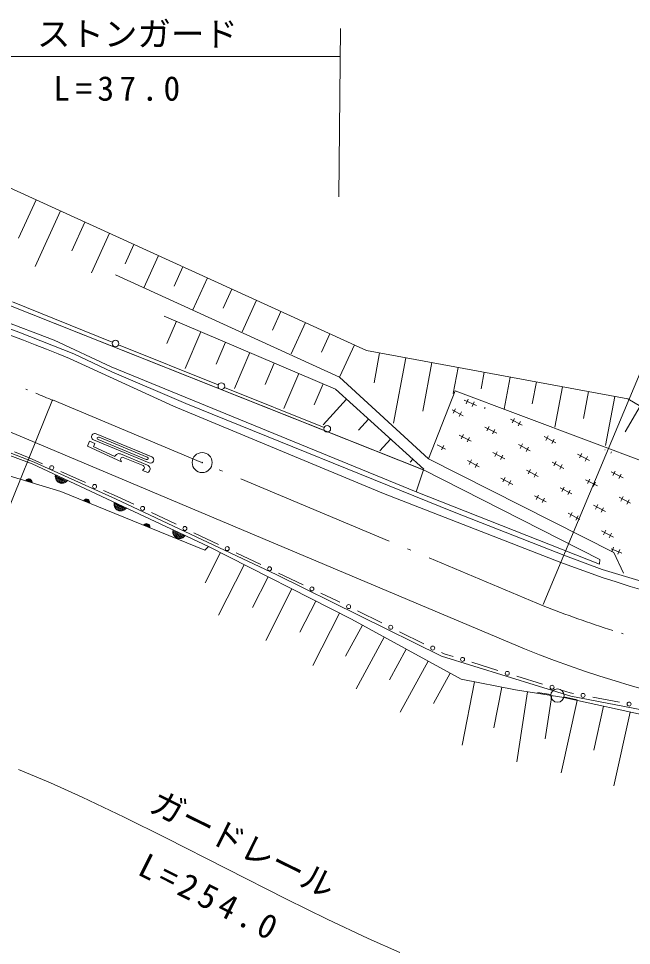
# Model space of a CAD drawing. Units: millimetres, scale not verified. Extents: x -23078 to 616922, y -205489 to 154511.
# Drawn here: x 390740 to 436513, y 34130 to 103309 of the extents above; entities that cross this region are included whole.
import ezdxf
from ezdxf.enums import TextEntityAlignment as Align

# ---------------------------------------------------------------- set-up
doc = ezdxf.new("R2010")
doc.units = ezdxf.units.MM
doc.header["$LTSCALE"] = 1000
doc.linetypes.add('LONG_DASHED_DOTTED', pattern=[15.25, 12, -1.5, 0.25, -1.5])
doc.layers.add('S-BGD', color=7, linetype='Continuous', lineweight=13)
doc.styles.add('ＭＳ ゴシック', font='')
doc.styles.get('ＭＳ ゴシック').set_extended_font_data('MS Gothic')

msp = doc.modelspace()

# ---------------------------------------------------------------- linework, layer by layer
at = {"layer": 'S-BGD'}
for p, q in [((414790, 102554), (414658, 89998)), ((429913, 59569), (447482, 101548)), ((379441, 100485), (414768, 100485)), ((380161, 95194), (416732, 78535)), ((392047, 89780), (390745, 86923)), ((393875, 88947), (391982, 84791)), ((395704, 88114), (394733, 85983)), ((397532, 87281), (396191, 84335)), ((399361, 86448), (398698, 84993)), ((401189, 85615), (400092, 83205)), ((403018, 84782), (402364, 83345)), ((397979, 84189), (414700, 76543)), ((404847, 83949), (403763, 81569)), ((406675, 83116), (406029, 81697)), ((385856, 81667), (390773, 79909)), ((389904, 81961), (421078, 69585)), ((389904, 81961), (420994, 69619)), ((390297, 82158), (397744, 79156)), ((408504, 82283), (407433, 79933)), ((401621, 81102), (414403, 75654)), ((410332, 81450), (409694, 80049)), ((393406, 79293), (389316, 80844)), ((402534, 80713), (401824, 79046)), ((412161, 80617), (411104, 78297)), ((390773, 79909), (394862, 78273)), ((404360, 79934), (403189, 77187)), ((413990, 79784), (413360, 78401)), ((397667, 77310), (393406, 79293)), ((398208, 78969), (405654, 75967)), ((406186, 79156), (405491, 77526)), ((415818, 78952), (414746, 76599)), ((394862, 78273), (397705, 76949)), ((408012, 78378), (406867, 75692)), ((416732, 78535), (436236, 74920)), ((417708, 78354), (417293, 76116)), ((394544, 77927), (402307, 74387)), ((409838, 77600), (409159, 76007)), ((419658, 77993), (418753, 73112)), ((421608, 77631), (420938, 74013)), ((420440, 67980), (397667, 77310)), ((397705, 76949), (403235, 74573)), ((411664, 76821), (410546, 74198)), ((423559, 77270), (423199, 75330)), ((425509, 76908), (425278, 75662)), ((414700, 76543), (421364, 70452)), ((427459, 76547), (427016, 74154)), ((429410, 76186), (429108, 74561)), ((406118, 75780), (413565, 72779)), ((413490, 76043), (412827, 74487)), ((414403, 75654), (421004, 69682)), ((421364, 70452), (423339, 75513)), ((440101, 69227), (423339, 75513)), ((431360, 75824), (430799, 72800)), ((433310, 75463), (432939, 73459)), ((393285, 74853), (383860, 51633)), ((415228, 74907), (413497, 72994)), ((424932, 74439), (424010, 74827)), ((424167, 74555), (424312, 74900)), ((435261, 75101), (434583, 71446)), ((436236, 74920), (445508, 69420)), ((402307, 74387), (417988, 67854)), ((403235, 74573), (423284, 66473)), ((423946, 73669), (423113, 74105)), ((423194, 73848), (423367, 74181)), ((424773, 74707), (424628, 74361)), ((425578, 74277), (425545, 74215)), ((437163, 74370), (436033, 72466)), ((393895, 68008), (376380, 73359)), ((416878, 73414), (416119, 72576)), ((423811, 73949), (423637, 73617)), ((428361, 72956), (427475, 73420)), ((427609, 73136), (427782, 73468)), ((383922, 72993), (391760, 70074)), ((384459, 73109), (391901, 70197)), ((426453, 72359), (425567, 72822)), ((425700, 72538), (425874, 72870)), ((426317, 72638), (426143, 72306)), ((428226, 73236), (428052, 72904)), ((396533, 72319), (400692, 70600)), ((400357, 70576), (396753, 72066)), ((424544, 71761), (423658, 72224)), ((423792, 71940), (423965, 72272)), ((424408, 72040), (424235, 71708)), ((430868, 71646), (429982, 72109)), ((430115, 71825), (430289, 72157)), ((391991, 71679), (428528, 56262)), ((395882, 71398), (396035, 71767)), ((398441, 70232), (395882, 71398)), ((396035, 71767), (396451, 71596)), ((400501, 70138), (396342, 71857)), ((396349, 71350), (396451, 71596)), ((397943, 70624), (396352, 71348)), ((400281, 70391), (396677, 71881)), ((418528, 71921), (417731, 71039)), ((422636, 71163), (421992, 71499)), ((422500, 71442), (422326, 71110)), ((428959, 71048), (428073, 71511)), ((428207, 71227), (428380, 71559)), ((428823, 71328), (428650, 70995)), ((430732, 71926), (430558, 71593)), ((390436, 70963), (391523, 70528)), ((400378, 69972), (398345, 70812)), ((399622, 71042), (400507, 70676)), ((427051, 70450), (426165, 70913)), ((426298, 70629), (426472, 70961)), ((426915, 70730), (426741, 70397)), ((433374, 70335), (432488, 70799)), ((432622, 70514), (432795, 70847)), ((433238, 70615), (433065, 70283)), ((434530, 71112), (434539, 71129)), ((435016, 70962), (434973, 70881)), ((391523, 70528), (392542, 70083)), ((391760, 70074), (404922, 63899)), ((391901, 70197), (397988, 67451)), ((400044, 69948), (398565, 70559)), ((420179, 70428), (419980, 70209)), ((421364, 70452), (435195, 63452)), ((425142, 69852), (424256, 70315)), ((424390, 70031), (424563, 70364)), ((425006, 70132), (424833, 69800)), ((431466, 69737), (430580, 70201)), ((430713, 69917), (430887, 70249)), ((431330, 70017), (431156, 69685)), ((393486, 69137), (393501, 69257)), ((394358, 68787), (393497, 69190)), ((393501, 69257), (394407, 68833)), ((393889, 69495), (395750, 68683)), ((400409, 69418), (399993, 69590)), ((420440, 67980), (420994, 69619)), ((420994, 69619), (434149, 62931)), ((420994, 69619), (434149, 62931)), ((429557, 69139), (428671, 69603)), ((428805, 69319), (428978, 69651)), ((429421, 69419), (429248, 69087)), ((435881, 69025), (434995, 69488)), ((435128, 69204), (435302, 69536)), ((435745, 69305), (435571, 68972)), ((391275, 68808), (391311, 68857)), ((391753, 68662), (391275, 68808)), ((391296, 68834), (391750, 68695)), ((391311, 68857), (391353, 68895)), ((391747, 68729), (391317, 68861)), ((391344, 68885), (391737, 68765)), ((391353, 68895), (391415, 68934)), ((391725, 68801), (391377, 68908)), ((391415, 68934), (391477, 68946)), ((391415, 68929), (391704, 68840)), ((391477, 68946), (391538, 68947)), ((391657, 68887), (391479, 68942)), ((391538, 68947), (391612, 68925)), ((391612, 68925), (391663, 68889)), ((391663, 68889), (391707, 68845)), ((391707, 68845), (391737, 68778)), ((391737, 68778), (391752, 68722)), ((391752, 68722), (391753, 68662)), ((393499, 69024), (393486, 69137)), ((393494, 69123), (394308, 68741)), ((393541, 68883), (393499, 69024)), ((394248, 68700), (393503, 69049)), ((393517, 68974), (394176, 68665)), ((393615, 68782), (393541, 68883)), ((394095, 68634), (393547, 68891)), ((393705, 68698), (393615, 68782)), ((393627, 68784), (393965, 68626)), ((393846, 68632), (393705, 68698)), ((393968, 68616), (393846, 68632)), ((394093, 68624), (393968, 68616)), ((394228, 68682), (394093, 68624)), ((394322, 68746), (394228, 68682)), ((394407, 68833), (394322, 68746)), ((427649, 68541), (426763, 69005)), ((426896, 68721), (427070, 69053)), ((427513, 68821), (427339, 68489)), ((433972, 68427), (433086, 68890)), ((433220, 68606), (433393, 68938)), ((433836, 68707), (433663, 68374)), ((404652, 63629), (393895, 68008)), ((397097, 68094), (398116, 67649)), ((417988, 67854), (431229, 62714)), ((434123, 62596), (420440, 67980)), ((432064, 67829), (431178, 68292)), ((431311, 68008), (431485, 68340)), ((431928, 68109), (431754, 67776)), ((395593, 67316), (395633, 67362)), ((396056, 67128), (395593, 67316)), ((395616, 67340), (396056, 67161)), ((395633, 67362), (395678, 67396)), ((396057, 67195), (395640, 67365)), ((395669, 67387), (396050, 67232)), ((395678, 67396), (395744, 67429)), ((396041, 67269), (395704, 67406)), ((395743, 67424), (396024, 67310)), ((395744, 67429), (395806, 67436)), ((395806, 67436), (395868, 67431)), ((395981, 67361), (395808, 67431)), ((395868, 67431), (395940, 67402)), ((395940, 67402), (395987, 67362)), ((395987, 67362), (396027, 67314)), ((396027, 67314), (396051, 67245)), ((396051, 67245), (396060, 67188)), ((396060, 67188), (396056, 67128)), ((397874, 67079), (397889, 67199)), ((398745, 66728), (397885, 67132)), ((397889, 67199), (398794, 66774)), ((397988, 67451), (410041, 61788)), ((398116, 67649), (399340, 67068)), ((430155, 67231), (429269, 67694)), ((429403, 67410), (429576, 67742)), ((430019, 67511), (429846, 67178)), ((436444, 67135), (435593, 67580)), ((435726, 67295), (435900, 67628)), ((436343, 67396), (436169, 67064)), ((397887, 66965), (397874, 67079)), ((397881, 67065), (398696, 66682)), ((397928, 66824), (397887, 66965)), ((398635, 66642), (397891, 66991)), ((397905, 66915), (398563, 66606)), ((398002, 66723), (397928, 66824)), ((398483, 66575), (397935, 66832)), ((398093, 66639), (398002, 66723)), ((398015, 66726), (398352, 66568)), ((398233, 66574), (398093, 66639)), ((398355, 66558), (398233, 66574)), ((398481, 66565), (398355, 66558)), ((398616, 66623), (398481, 66565)), ((398709, 66687), (398616, 66623)), ((398794, 66774), (398709, 66687)), ((400668, 66436), (402501, 65565)), ((423284, 66473), (431591, 63220)), ((431909, 66099), (432083, 66432)), ((434570, 66518), (433684, 66982)), ((433817, 66697), (433991, 67030)), ((434434, 66798), (434261, 66466)), ((432662, 65920), (431775, 66384)), ((432526, 66200), (432352, 65868)), ((400076, 65492), (400116, 65537)), ((400539, 65303), (400076, 65492)), ((400099, 65516), (400539, 65337)), ((400116, 65537), (400161, 65572)), ((400539, 65371), (400122, 65540)), ((400151, 65562), (400532, 65407)), ((400161, 65572), (400227, 65604)), ((400523, 65444), (400186, 65582)), ((400226, 65599), (400506, 65485)), ((400227, 65604), (400289, 65611)), ((400289, 65611), (400350, 65607)), ((400463, 65536), (400291, 65606)), ((400350, 65607), (400422, 65577)), ((400422, 65577), (400470, 65538)), ((400470, 65538), (400509, 65489)), ((400509, 65489), (400534, 65420)), ((400534, 65420), (400543, 65364)), ((400543, 65364), (400539, 65303)), ((402261, 65021), (402276, 65141)), ((403132, 64670), (402272, 65074)), ((402276, 65141), (403181, 64716)), ((435168, 64610), (434282, 65073)), ((434415, 64789), (434589, 65121)), ((402274, 64907), (402261, 65021)), ((402268, 65006), (403083, 64624)), ((402316, 64766), (402274, 64907)), ((403023, 64583), (402278, 64933)), ((402292, 64857), (402951, 64548)), ((402390, 64665), (402316, 64766)), ((402870, 64517), (402322, 64774)), ((402480, 64581), (402390, 64665)), ((402402, 64667), (402739, 64509)), ((402621, 64515), (402480, 64581)), ((402743, 64499), (402621, 64515)), ((402868, 64507), (402743, 64499)), ((403003, 64565), (402868, 64507)), ((403096, 64629), (403003, 64565)), ((403181, 64716), (403096, 64629)), ((403829, 64934), (405662, 64062)), ((435032, 64890), (434859, 64557)), ((404922, 63899), (404652, 63629)), ((404922, 63899), (415602, 58480)), ((435803, 63408), (435009, 63729)), ((435037, 63514), (435177, 63861)), ((435641, 63674), (435500, 63326)), ((405812, 63448), (404674, 61204)), ((406990, 63431), (408823, 62559)), ((431591, 63220), (434317, 62197)), ((435195, 63452), (435911, 61919)), ((407592, 62544), (405677, 58769)), ((434149, 62931), (434123, 62596)), ((409372, 61641), (408212, 59355)), ((410041, 61788), (422320, 55726)), ((410150, 61928), (411984, 61056)), ((434317, 62197), (438990, 60786)), ((411152, 60738), (409200, 56891)), ((413311, 60425), (414535, 59843)), ((412932, 59835), (411750, 57505)), ((414535, 59843), (414733, 59746)), ((414712, 58932), (412724, 55013)), ((416052, 59096), (417873, 58198)), ((415602, 58480), (423783, 54004)), ((416420, 58033), (415152, 55715)), ((419191, 57549), (421012, 56651)), ((418056, 57137), (415952, 53292)), ((419693, 56242), (418436, 53946)), ((421329, 55347), (419244, 51537)), ((422320, 55726), (431987, 52733)), ((422331, 56002), (422529, 55904)), ((422529, 55904), (423194, 55697)), ((424598, 55261), (426536, 54658)), ((422965, 54451), (421720, 52177)), ((423783, 54004), (427861, 53200)), ((427940, 54222), (429878, 53620)), ((424802, 53803), (423870, 49071)), ((426841, 53401), (426245, 50375)), ((427861, 53200), (431458, 52641)), ((428760, 53061), (427948, 47838)), ((430488, 52859), (429501, 53018)), ((430559, 52781), (430057, 49552)), ((431282, 53183), (431947, 52977)), ((431458, 52641), (443343, 50029)), ((431471, 52676), (432450, 52471)), ((431947, 52977), (432177, 52933)), ((431987, 52733), (441709, 50880)), ((433621, 52661), (435616, 52285)), ((432449, 52423), (431261, 47018)), ((434429, 51988), (433710, 48714)), ((436410, 51553), (435200, 46044)), ((390736, 47264), (393125, 46258)), ((393125, 46258), (395500, 45194)), ((395500, 45194), (398630, 43710)), ((398630, 43710), (401747, 42166)), ((401747, 42166), (406234, 39882)), ((406234, 39882), (410742, 37594)), ((410742, 37594), (413779, 36098)), ((413779, 36098), (416847, 34654)), ((416847, 34654), (419223, 33597))]:
    msp.add_line(p, q, dxfattribs=at)
at = {"layer": 'S-BGD', "linetype": 'LONG_DASHED_DOTTED'}
msp.add_line((393285, 74853), (429926, 59476), dxfattribs=at)
at = {"layer": 'S-BGD'}
for centre, radius in [((397976, 79063), 249), ((405886, 75874), 249), ((413796, 72685), 249), ((404454, 70169), 746), ((393216, 69789), 149), ((404454, 70169), 22.5), ((396423, 68388), 149), ((400004, 66752), 149), ((403165, 65249), 149), ((406326, 63746), 149), ((409487, 62243), 149), ((412648, 60741), 149), ((415392, 59421), 149), ((418532, 57874), 149), ((421671, 56326), 149), ((423896, 55479), 149), ((427238, 54440), 149), ((430580, 53402), 149), ((430982, 52779), 498), ((432899, 52797), 149), ((436338, 52149), 149)]:
    msp.add_circle(centre, radius, dxfattribs=at)
for centre, radius, start, end in [((353947, -18493), 104618, 67.16669, 99.36191), ((352967, -22283), 101744, 67.44617, 98.63882), ((353550, -17912), 100882, 67.96304, 68.0282), ((353550, -17912), 100882, 66.78748, 67.57199), ((396438, 72088), 250, 67.54233, 247.54236), ((396715, 71973), 100, 67.54233, 247.54236), ((398229, 70536), 300, 67.2886, 162.93665), ((398508, 70421), 150, 67.54233, 157.54233), ((400319, 70483), 100, 247.54236, 67.54233), ((400596, 70369), 250, 247.54236, 67.54233), ((398665, 70430), 300, 170.92108, 221.44568), ((399988, 69809), 150, 327.94241, 68.34467), ((400265, 69694), 300, 332.76181, 67.74167), ((399841, 69849), 300, 300.47412, 336.4288), ((400296, 69642), 250, 296.71326, 340.19003), ((461544, 142283), 85149, 249.14357, 295.86295), ((461897, 139955), 90100, 248.26286, 296.3531), ((461769, 141065), 87583, 248.68005, 252.28345), ((461769, 141065), 87583, 252.73387, 252.80894)]:
    msp.add_arc(centre, radius, start, end, dxfattribs=at)

# ---------------------------------------------------------------- texts
at = {"layer": 'S-BGD', "style": 'ＭＳ ゴシック'}
msp.add_text('ストンガード', height=1833, dxfattribs=at).set_placement((392115, 100699), align=Align.BOTTOM_LEFT)
msp.add_text('ガードレール', height=1833, rotation=333.7, dxfattribs=at).set_placement((400137, 43708), align=Align.BOTTOM_LEFT)
at = {"layer": 'S-BGD', "insert": (393338, 97147), "char_height": 1833, "attachment_point": 7, "style": 'ＭＳ ゴシック'}
msp.add_mtext('\\T1.32;L=37.0', dxfattribs=at)
at = {"layer": 'S-BGD', "insert": (399515, 39438), "char_height": 1833, "attachment_point": 7, "rotation": 333.4, "style": 'ＭＳ ゴシック'}
msp.add_mtext('\\T1.32;L=254.0', dxfattribs=at)

doc.saveas('drawing.dxf')
